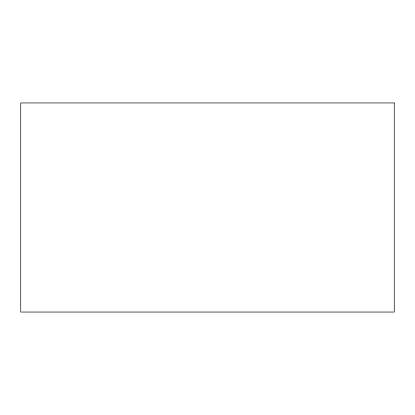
<?xml version="1.0" encoding="UTF-8"?>
<svg xmlns="http://www.w3.org/2000/svg" width="415" height="415" viewBox="0 0 415 415"><rect width="100%" height="100%" fill="white"/><g stroke="black" fill="none" stroke-linecap="round" stroke-linejoin="round"><path stroke-width="0.62" d="M394.25 102.951L20.75 102.951L20.75 312.049L394.25 312.049L394.25 102.951"/></g></svg>
